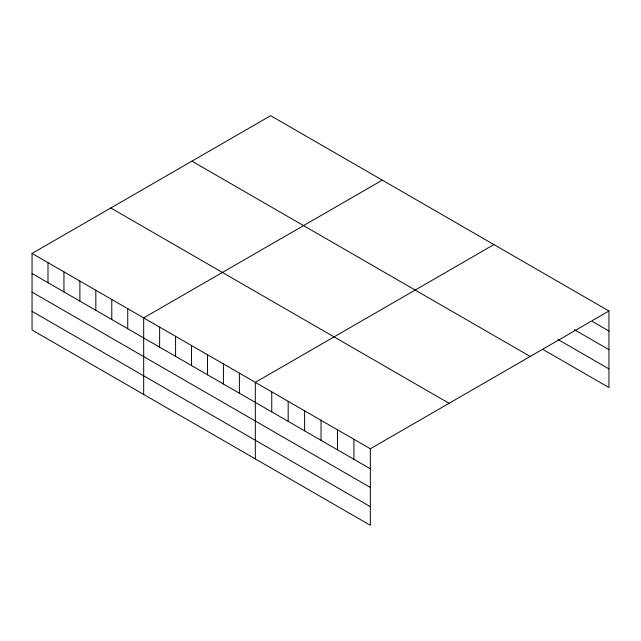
<?xml version="1.0" encoding="UTF-8"?>
<svg xmlns="http://www.w3.org/2000/svg" width="641" height="641" viewBox="0 0 641 641"><rect width="100%" height="100%" fill="white"/><g stroke="black" fill="none" stroke-linecap="round" stroke-linejoin="round"><path stroke-width="0.96" d="M370.338 487.44L370.338 448.764L32.05 253.451L32.05 330.003L370.338 525.308L370.338 487.44L32.05 292.136M543.223 349.601L608.95 387.549L608.95 310.997L270.662 115.692L32.05 253.451M382.3 180.145L143.68 317.904L143.68 394.455M493.931 244.59L255.318 382.356L255.318 458.908M370.338 448.764L608.95 310.997M592.516 321.542L608.95 331.028M574.36 329.706L608.95 349.682M557.926 339.442L608.95 368.895M191.923 161.155L530.203 356.46M110.797 207.996L449.077 403.301M32.05 273.491L370.338 468.795M32.05 311.35L370.338 506.662M353.904 439.277L353.904 459.309M337.47 429.791L337.47 449.822M321.045 420.304L321.045 440.335M304.611 410.817L304.611 430.848M288.178 401.33L288.178 421.361M271.752 391.843L271.752 411.875M239.373 373.15L239.373 393.181M223.421 363.944L223.421 383.975M207.476 354.737L207.476 374.769M191.523 345.531L191.523 365.562M175.578 336.325L175.578 356.356M159.633 327.11L159.633 347.15M127.735 308.698L127.735 328.729M111.79 299.491L111.79 319.522M95.838 290.285L95.838 310.316M79.893 281.079L79.893 301.11M63.948 271.872L63.948 291.903M47.995 262.666L47.995 282.697"/></g></svg>
